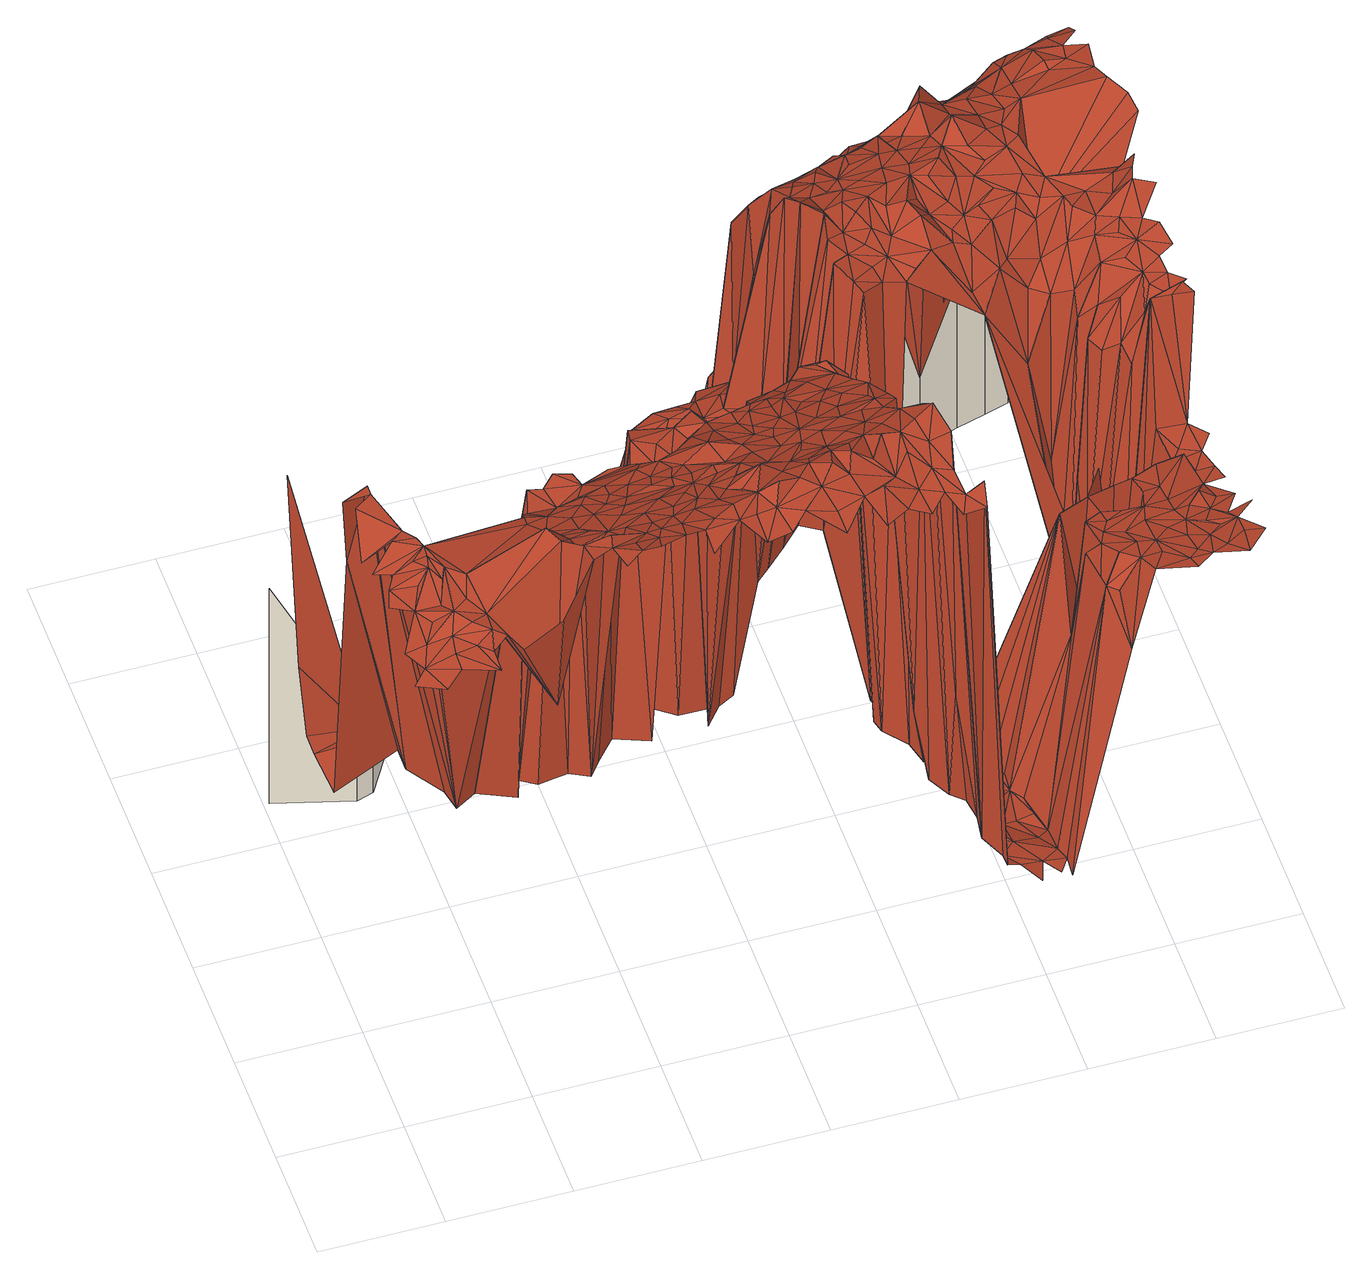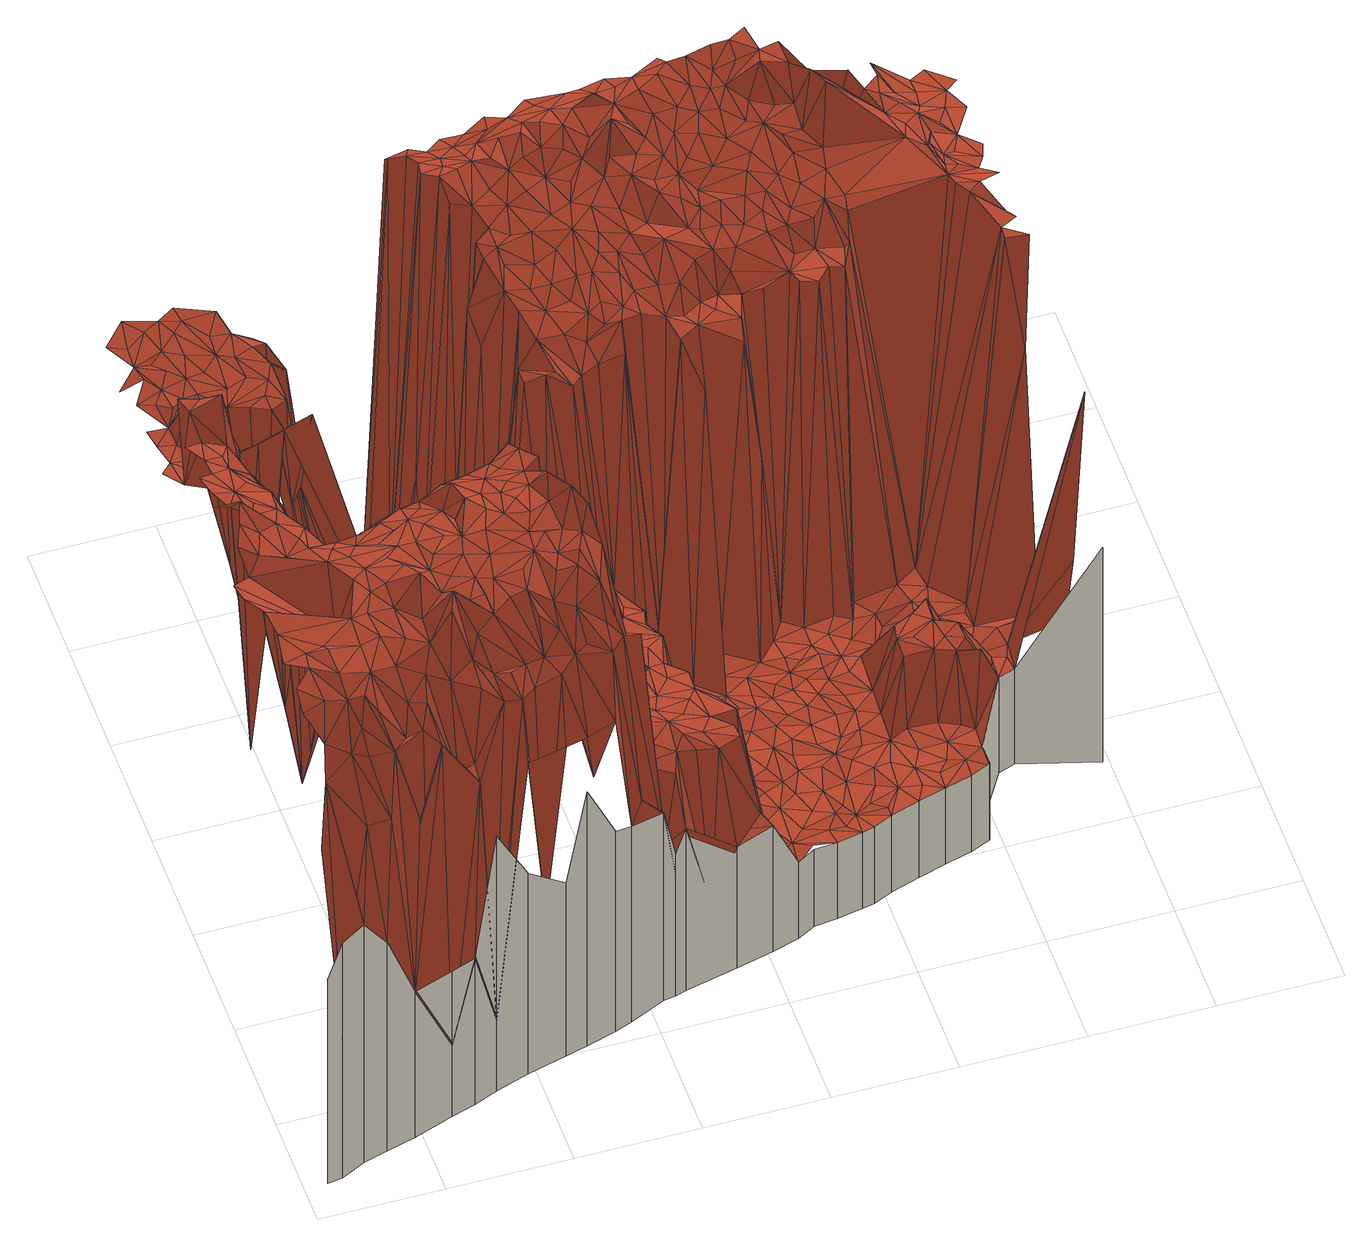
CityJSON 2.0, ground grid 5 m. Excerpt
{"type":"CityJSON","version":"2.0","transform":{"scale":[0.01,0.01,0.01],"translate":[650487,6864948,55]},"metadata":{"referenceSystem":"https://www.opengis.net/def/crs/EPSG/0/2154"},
"CityObjects":{
"building1":{"type":"Building","geometry":[{"type":"MultiSurface","lod":"2","boundaries":[[[0,1,2]],[[0,3,4]],[[5,0,2]],[[3,6,4]],[[0,5,7]],[[0,8,3]],[[6,9,10]],[[8,0,7]],[[11,6,3]],[[9,6,12]],[[13,11,3]],[[5,14,7]],[[8,13,3]],[[13,6,11]],[[15,8,7]],[[16,17,9]],[[14,15,7]],[[6,13,18]],[[16,9,12]],[[17,19,20]],[[6,16,12]],[[16,6,18]],[[13,8,21]],[[19,22,20]],[[14,23,15]],[[24,25,26]],[[27,8,15]],[[17,16,28]],[[22,24,26]],[[8,27,21]],[[19,17,28]],[[23,27,15]],[[13,29,18]],[[30,16,18]],[[31,13,21]],[[29,30,18]],[[16,32,28]],[[24,33,25]],[[29,13,34]],[[35,33,36]],[[37,35,36]],[[32,16,30]],[[13,31,34]],[[38,24,22]],[[27,23,39]],[[32,19,28]],[[19,38,22]],[[27,31,21]],[[29,32,30]],[[19,32,29]],[[31,27,39]],[[29,34,40]],[[34,31,40]],[[19,29,40]],[[41,42,43]],[[44,45,46]],[[47,31,39]],[[45,48,42]],[[49,47,39]],[[33,50,36]],[[48,45,44]],[[50,37,36]],[[24,51,33]],[[37,52,43]],[[24,38,51]],[[38,19,51]],[[31,53,40]],[[47,49,54]],[[55,19,40]],[[56,57,58,59]],[[41,45,42]],[[60,31,47]],[[52,41,43]],[[45,58,46]],[[50,52,37]],[[50,33,61]],[[31,60,53]],[[33,51,61]],[[53,62,40]],[[51,19,63]],[[64,47,54]],[[58,45,65]],[[63,19,55]],[[52,50,66]],[[62,67,40]],[[67,55,40]],[[60,47,68]],[[69,45,41]],[[47,64,68]],[[50,70,66]],[[45,69,65]],[[52,69,41]],[[50,61,71]],[[72,58,65]],[[70,52,66]],[[72,65,73]],[[57,74,72,58]],[[53,60,75]],[[70,50,71]],[[65,69,73]],[[76,60,68]],[[61,51,77]],[[78,52,70]],[[62,53,75]],[[79,72,73]],[[69,52,78]],[[61,80,71]],[[64,81,68]],[[60,76,75]],[[80,61,77]],[[82,79,73]],[[80,70,71]],[[51,83,77]],[[69,82,73]],[[84,76,68]],[[83,51,63]],[[81,84,68]],[[69,78,85]],[[86,78,70]],[[70,80,87]],[[88,72,79]],[[89,67,62]],[[67,90,55]],[[91,62,75]],[[82,92,79]],[[76,84,93]],[[90,63,55]],[[82,69,85]],[[78,86,85]],[[86,70,87]],[[94,95,81]],[[76,96,75]],[[72,88,97]],[[91,89,62]],[[98,80,77]],[[90,83,63]],[[92,88,79]],[[99,72,97]],[[96,76,93]],[[74,100,101,72]],[[90,67,102]],[[80,103,87]],[[104,82,85]],[[81,95,105]],[[67,89,102]],[[83,106,77]],[[83,90,107]],[[92,82,108]],[[86,104,85]],[[96,91,75]],[[84,109,93]],[[81,110,84]],[[72,99,101]],[[111,86,87]],[[98,103,80]],[[82,104,108]],[[106,83,107]],[[112,98,77]],[[88,92,108]],[[91,96,89]],[[106,112,77]],[[88,99,97]],[[110,81,105]],[[109,96,93]],[[104,86,113]],[[90,114,107]],[[86,111,113]],[[110,109,84]],[[89,115,102]],[[96,115,89]],[[95,116,105]],[[103,117,87]],[[118,90,102]],[[114,90,119]],[[99,88,120]],[[117,111,87]],[[114,106,107]],[[90,118,119]],[[104,121,108]],[[121,88,108]],[[95,122,116]],[[123,96,109]],[[98,117,103]],[[124,98,112]],[[116,110,105]],[[120,88,125]],[[110,123,109]],[[115,118,102]],[[106,124,112]],[[100,126,127,101]],[[106,114,128]],[[121,104,129]],[[88,121,125]],[[115,96,130]],[[99,120,131]],[[99,131,101]],[[124,106,128]],[[111,132,113]],[[133,104,113]],[[134,114,119]],[[101,135,136]],[[111,117,137]],[[96,123,138]],[[118,134,119]],[[117,98,139]],[[98,124,139]],[[116,122,140]],[[123,110,141]],[[104,133,129]],[[142,110,116]],[[131,120,125]],[[132,111,137]],[[115,143,118]],[[130,96,138]],[[131,135,101]],[[144,124,128]],[[110,142,141]],[[126,145,146,127]],[[132,133,113]],[[115,130,147]],[[135,146,136]],[[114,134,148]],[[133,121,129]],[[114,149,128]],[[142,116,140]],[[143,134,118]],[[143,115,147]],[[123,141,138]],[[124,144,150]],[[117,151,137]],[[121,152,125]],[[151,132,137]],[[149,114,148]],[[121,133,153]],[[154,124,150]],[[149,144,128]],[[124,154,139]],[[135,131,155]],[[152,131,125]],[[156,117,139]],[[134,143,157]],[[142,140,158]],[[121,153,152]],[[142,159,141]],[[117,156,151]],[[134,160,148]],[[132,151,161]],[[141,159,138]],[[162,143,147]],[[133,132,161]],[[159,142,158]],[[160,134,157]],[[143,162,157]],[[146,135,163]],[[144,164,150]],[[130,165,147]],[[166,135,155]],[[130,138,165]],[[155,131,167]],[[140,168,158]],[[144,149,169]],[[154,156,139]],[[160,149,148]],[[131,152,167]],[[164,154,150]],[[153,133,170]],[[164,144,169]],[[151,171,161]],[[151,156,171]],[[135,166,163]],[[145,172,163,146]],[[138,159,173]],[[133,161,170]],[[174,159,158]],[[175,160,157]],[[162,175,157]],[[168,176,158]],[[165,138,173]],[[153,177,152]],[[178,156,154]],[[179,155,167]],[[149,180,169]],[[179,166,155]],[[177,153,170]],[[164,178,154]],[[181,162,147]],[[176,174,158]],[[152,177,167]],[[180,164,169]],[[149,160,182]],[[171,183,161]],[[156,183,171]],[[184,168,185]],[[156,178,186]],[[165,181,147]],[[161,187,170]],[[175,162,188]],[[166,179,163]],[[159,189,173]],[[190,156,186]],[[189,159,174]],[[177,179,167]],[[160,175,182]],[[180,149,191]],[[183,156,190]],[[168,184,176]],[[161,183,192]],[[187,161,192]],[[193,165,173]],[[163,179,194]],[[162,181,188]],[[195,177,170]],[[178,196,186]],[[164,197,178]],[[198,174,176]],[[189,193,173]],[[191,149,199]],[[187,195,170]],[[200,175,188]],[[180,197,164]],[[179,177,201]],[[172,202,203,163]],[[204,149,182]],[[203,163,194]],[[175,200,182]],[[189,174,205]],[[206,190,186]],[[184,198,176]],[[193,207,165]],[[183,190,208]],[[149,204,199]],[[174,198,205]],[[179,209,194]],[[183,210,192]],[[196,178,211]],[[210,187,192]],[[207,181,165]],[[180,191,199]],[[196,206,186]],[[212,200,188]],[[177,195,213]],[[178,197,211]],[[209,179,201]],[[181,212,188]],[[177,214,201]],[[207,193,189]],[[197,180,215]],[[210,183,208]],[[209,203,194]],[[187,210,216]],[[190,206,208]],[[187,217,195]],[[218,189,205]],[[200,219,182]],[[207,212,181]],[[218,207,189]],[[217,187,216]],[[220,177,213]],[[206,196,211]],[[200,212,221]],[[214,209,201]],[[215,180,222]],[[177,220,214]],[[184,223,224]],[[222,180,199]],[[219,204,182]],[[184,225,198]],[[219,200,221]],[[226,218,205]],[[198,225,205]],[[227,210,208]],[[212,207,228]],[[216,210,229]],[[197,230,211]],[[206,227,208]],[[195,231,213]],[[197,215,230]],[[225,184,224]],[[209,232,203]],[[209,214,233]],[[230,206,211]],[[204,234,199]],[[225,226,205]],[[212,235,221]],[[210,227,229]],[[217,231,195]],[[235,212,228]],[[207,218,236]],[[202,237,232,203]],[[204,219,234]],[[238,217,216]],[[223,239,224]],[[235,219,221]],[[238,216,229]],[[207,240,228]],[[234,222,199]],[[231,220,213]],[[218,226,241]],[[227,206,242]],[[215,222,243]],[[226,225,244]],[[230,215,243]],[[232,209,245]],[[246,209,233]],[[240,207,236]],[[239,225,224]],[[209,246,245]],[[247,239,223]],[[240,235,228]],[[214,248,233]],[[220,248,214]],[[234,219,249]],[[227,250,229]],[[206,230,251]],[[252,226,244]],[[253,217,238]],[[206,251,242]],[[231,217,253]],[[218,254,236]],[[222,234,255]],[[250,227,242]],[[256,238,229]],[[254,218,241]],[[219,235,257]],[[226,252,241]],[[225,252,244]],[[231,248,220]],[[250,256,229]],[[225,239,258]],[[219,257,249]],[[259,234,249]],[[234,259,255]],[[235,240,260]],[[254,240,236]],[[261,230,243]],[[262,232,245]],[[251,250,242]],[[262,246,233]],[[239,247,263]],[[248,262,233]],[[222,264,243]],[[248,231,265]],[[253,238,266]],[[231,253,266]],[[246,262,245]],[[237,267,268,232]],[[264,222,255]],[[269,238,256]],[[257,235,260]],[[252,270,241]],[[252,225,271]],[[225,258,272]],[[240,254,260]],[[251,230,273]],[[274,259,249]],[[270,254,241]],[[258,239,272]],[[232,262,268]],[[238,269,266]],[[250,275,256]],[[230,261,273]],[[276,250,251]],[[259,264,255]],[[257,274,249]],[[277,231,266]],[[264,261,243]],[[231,278,265]],[[275,250,276]],[[225,272,271]],[[279,248,265]],[[275,269,256]],[[262,248,280]],[[281,239,263]],[[278,231,277]],[[248,279,280]],[[259,274,282]],[[270,252,283]],[[262,284,268]],[[264,259,282]],[[239,281,272]],[[267,285,284,268]],[[260,254,286]],[[254,270,283]],[[287,276,251]],[[269,288,266]],[[289,257,260]],[[287,251,273]],[[278,279,265]],[[264,290,261]],[[291,252,271]],[[261,290,273]],[[287,275,276]],[[292,262,280]],[[274,257,293]],[[288,277,266]],[[254,283,286]],[[284,262,294]],[[252,291,283]],[[269,275,295]],[[279,292,280]],[[262,292,294]],[[289,260,286]],[[257,289,296]],[[275,287,297]],[[288,278,277]],[[257,296,293]],[[290,287,273]],[[288,269,295]],[[272,298,271]],[[299,300,263]],[[300,281,263]],[[274,301,282]],[[301,264,282]],[[290,264,302]],[[279,278,303]],[[304,292,279]],[[301,274,293]],[[305,284,294]],[[281,298,272]],[[298,291,271]],[[306,275,297]],[[292,305,294]],[[285,307,308,284]],[[278,288,309]],[[275,306,295]],[[264,301,302]],[[287,290,310]],[[283,311,286]],[[304,279,303]],[[284,305,308]],[[311,289,286]],[[287,306,297]],[[278,309,303]],[[289,312,296]],[[296,312,293]],[[310,290,302]],[[313,288,295]],[[291,298,314]],[[309,288,315]],[[298,281,316]],[[291,317,283]],[[318,287,310]],[[292,304,319]],[[320,301,293]],[[305,292,319]],[[288,313,315]],[[287,318,321]],[[300,299,322]],[[281,300,322]],[[306,287,321]],[[312,289,323]],[[289,311,323]],[[312,320,293]],[[317,311,283]],[[301,324,302]],[[306,325,295]],[[326,304,303]],[[325,313,295]],[[298,327,314]],[[281,328,316]],[[309,326,303]],[[317,291,329]],[[327,298,316]],[[330,291,314]],[[301,320,331]],[[328,281,322]],[[332,309,315]],[[291,330,329]],[[324,301,331]],[[320,312,333]],[[318,310,334]],[[305,335,308]],[[304,326,319]],[[307,336,337,308]],[[313,332,315]],[[338,310,302]],[[339,312,323]],[[326,309,340]],[[341,306,321]],[[312,339,333]],[[309,332,340]],[[328,327,316]],[[318,342,321]],[[335,305,319]],[[325,306,341]],[[311,343,323]],[[324,338,302]],[[327,330,314]],[[344,320,333]],[[335,345,308]],[[313,325,346]],[[320,344,331]],[[317,343,311]],[[330,317,329]],[[310,338,334]],[[342,318,334]],[[332,313,346]],[[343,339,323]],[[342,341,321]],[[327,328,347]],[[348,324,331]],[[326,335,319]],[[339,349,333]],[[350,326,340]],[[351,325,341]],[[349,344,333]],[[332,350,340]],[[344,348,331]],[[325,351,352]],[[353,354,322]],[[330,327,355]],[[327,347,355]],[[339,343,349]],[[356,325,352]],[[317,330,357]],[[325,356,346]],[[335,326,358]],[[359,328,322]],[[338,342,334]],[[342,351,341]],[[343,317,357]],[[345,335,360]],[[336,361,362,337]],[[358,326,350]],[[324,348,363]],[[338,324,363]],[[328,359,347]],[[350,332,364]],[[344,349,365]],[[351,356,352]],[[348,344,366]],[[354,359,322]],[[367,332,346]],[[354,353,368]],[[343,369,349]],[[351,342,370]],[[342,338,371]],[[358,350,364]],[[330,372,357]],[[366,344,365]],[[373,330,355]],[[347,373,355]],[[374,335,358]],[[335,375,360]],[[356,376,346]],[[342,377,370]],[[377,342,371]],[[373,347,378]],[[332,367,364]],[[347,359,378]],[[338,363,371]],[[330,373,372]],[[335,374,375]],[[343,379,369]],[[349,380,365]],[[381,343,357]],[[376,367,346]],[[369,380,349]],[[356,351,382]],[[379,343,381]],[[363,348,383]],[[380,366,365]],[[374,358,384]],[[385,358,364]],[[351,386,382]],[[377,387,370]],[[387,377,371]],[[388,351,370]],[[351,389,386]],[[390,348,366]],[[391,354,368]],[[375,392,360]],[[361,393,394,362]],[[395,373,378]],[[359,395,378]],[[391,359,354]],[[372,396,357]],[[363,397,371]],[[356,398,376]],[[374,392,375]],[[358,385,384]],[[389,351,388]],[[380,369,399]],[[367,385,364]],[[400,374,384]],[[348,390,383]],[[379,401,369]],[[360,392,394]],[[373,396,372]],[[380,390,366]],[[396,381,357]],[[387,388,370]],[[397,387,371]],[[398,356,382]],[[392,374,400]],[[386,389,382]],[[397,363,383]],[[398,367,376]],[[402,391,368]],[[369,401,399]],[[379,381,403]],[[404,373,395]],[[359,404,395]],[[359,391,405]],[[401,379,403]],[[396,373,406]],[[387,397,407]],[[392,400,408]],[[367,409,385]],[[404,359,405]],[[385,409,384]],[[373,404,406]],[[410,380,399]],[[409,367,398]],[[390,380,411]],[[400,384,412]],[[387,413,388]],[[389,414,382]],[[413,387,407]],[[413,389,388]],[[381,396,415]],[[392,416,394]],[[414,398,382]],[[391,402,417]],[[392,408,418]],[[401,410,399]],[[397,413,407]],[[419,397,383]],[[408,400,412]],[[390,419,383]],[[384,409,412]],[[391,420,405]],[[380,410,411]],[[413,397,421]],[[414,389,422]],[[381,423,403]],[[401,403,424]],[[397,419,421]],[[420,404,405]],[[420,391,417]],[[389,413,425]],[[419,390,411]],[[409,398,426]],[[423,381,415]],[[427,396,406]],[[396,428,415]],[[429,392,418]],[[398,414,426]],[[393,430,431,394]],[[410,401,424]],[[394,416,431]],[[416,392,431]],[[404,427,406]],[[389,432,422]],[[409,433,412]],[[408,434,418]],[[404,420,435]],[[432,389,425]],[[428,396,427]],[[403,436,424]],[[413,421,437]],[[404,435,438]],[[434,408,412]],[[419,439,421]],[[392,429,431]],[[427,404,438]],[[440,414,422]],[[441,420,417]],[[423,436,403]],[[428,423,415]],[[442,441,417]],[[414,440,426]],[[413,443,425]],[[444,419,411]],[[410,444,411]],[[421,439,437]],[[420,445,435]],[[433,409,446]],[[434,429,418]],[[443,413,437]],[[409,426,446]],[[433,447,412]],[[441,445,420]],[[432,440,422]],[[448,410,424]],[[444,439,419]],[[436,448,424]],[[435,449,438]],[[450,441,442]],[[423,428,451]],[[452,444,410]],[[449,427,438]],[[426,440,446]],[[423,448,436]],[[448,452,410]],[[435,445,453]],[[440,432,454]],[[439,444,455]],[[443,456,425]],[[457,434,412]],[[439,458,437]],[[456,432,425]],[[459,428,427]],[[447,457,412]],[[460,423,451]],[[448,423,460]],[[449,435,453]],[[429,461,431]],[[456,443,437]],[[458,439,455]],[[462,447,433]],[[427,449,463]],[[440,464,446]],[[434,465,429]],[[441,450,466]],[[428,459,451]],[[462,433,446]],[[445,441,467]],[[432,468,454]],[[469,440,454]],[[459,427,463]],[[444,470,455]],[[470,444,452]],[[458,456,437]],[[464,440,471]],[[429,465,472]],[[461,429,472]],[[432,456,473]],[[468,432,473]],[[470,458,455]],[[459,460,451]],[[448,474,452]],[[445,467,453]],[[467,441,466]],[[457,465,434]],[[475,448,460]],[[440,469,471]],[[462,457,447]],[[476,449,453]],[[468,469,454]],[[450,477,466]],[[449,478,463]],[[464,479,446]],[[470,452,480]],[[448,475,481]],[[474,448,481]],[[459,475,460]],[[452,474,480]],[[458,470,482]],[[483,459,463]],[[456,484,473]],[[484,468,473]],[[461,485,431]],[[430,486,485,431]],[[456,458,487]],[[465,488,472]],[[488,461,472]],[[479,464,471]],[[479,462,446]],[[478,449,476]],[[478,483,463]],[[465,457,488]],[[458,482,487]],[[477,489,466]],[[489,467,466]],[[490,476,453]],[[468,491,469]],[[467,490,453]],[[469,491,471]],[[484,456,492]],[[457,462,493]],[[491,468,494]],[[470,495,482]],[[468,484,496]],[[475,459,497]],[[456,487,492]],[[475,498,481]],[[498,474,481]],[[468,496,494]],[[499,470,480]],[[461,488,485]],[[462,479,493]],[[482,495,487]],[[488,457,500]],[[501,457,493]],[[489,477,502]],[[474,499,480]],[[503,478,476]],[[483,478,504]],[[505,459,483]],[[457,501,500]],[[474,498,506]],[[498,475,497]],[[470,499,495]],[[496,491,494]],[[490,503,476]],[[479,471,507]],[[467,489,508]],[[471,491,507]],[[499,474,506]],[[490,467,508]],[[459,505,497]],[[488,509,485]],[[478,503,504]],[[505,483,504]],[[510,484,492]],[[484,510,496]],[[487,495,511]],[[487,510,492]],[[512,489,502]],[[479,513,493]],[[491,514,507]],[[515,491,496]],[[513,501,493]],[[516,498,497]],[[503,490,517]],[[488,518,509]],[[489,512,508]],[[498,519,506]],[[520,490,508]],[[513,479,507]],[[514,491,515]],[[509,521,485]],[[501,522,500]],[[518,488,500]],[[523,512,502]],[[519,499,506]],[[505,516,497]],[[510,487,511]],[[490,520,517]],[[503,524,504]],[[486,525,526,485]],[[495,499,527]],[[521,528,485]],[[498,516,529]],[[524,505,504]],[[519,498,529]],[[510,515,496]],[[495,527,511]],[[518,521,509]],[[514,530,507]],[[531,503,517]],[[501,532,522]],[[532,501,513]],[[524,503,531]],[[522,518,500]],[[499,519,527]],[[530,513,507]],[[533,520,508]],[[528,521,534]],[[516,505,535]],[[525,536,534,526]],[[537,519,529]],[[512,538,508]],[[514,515,539]],[[540,505,524]],[[515,510,541]],[[520,542,517]],[[519,543,527]],[[514,544,530]],[[520,533,545]],[[521,518,546]],[[518,522,547]],[[548,510,511]],[[544,514,549]],[[529,516,550]],[[538,533,508]],[[513,530,551]],[[527,548,511]],[[542,531,517]],[[522,532,547]],[[542,520,545]],[[552,512,553]],[[519,537,554]],[[505,555,535]],[[514,556,549]],[[521,557,534]],[[543,519,554]],[[532,513,551]],[[550,516,535]],[[537,529,550]],[[541,510,558]],[[505,540,555]],[[559,524,531]],[[552,538,512]],[[556,514,539]],[[510,548,558]],[[543,560,527]],[[561,521,546]],[[530,544,551]],[[562,515,541]],[[559,540,524]],[[533,563,545]],[[537,560,554]],[[561,518,547]],[[521,561,557]],[[518,561,546]],[[515,562,539]],[[560,543,554]],[[564,542,545]],[[542,559,531]],[[555,550,535]],[[556,544,549]],[[537,550,565]],[[566,532,551]],[[563,564,545]],[[538,563,533]],[[560,537,565]],[[532,567,547]],[[562,541,558]],[[544,566,551]],[[568,548,527]],[[540,559,555]],[[536,569,570,534]],[[542,564,571]],[[534,557,570]],[[559,542,572]],[[564,563,571]],[[567,532,566]],[[567,561,547]],[[548,568,558]],[[544,556,573]],[[574,556,539]],[[566,544,575]],[[576,552,577]],[[562,574,539]],[[578,562,558]],[[552,576,538]],[[575,544,573]],[[561,579,557]],[[567,566,580]],[[556,574,573]],[[568,578,558]],[[538,576,563]],[[561,567,581]],[[568,527,582]],[[557,579,570]],[[583,542,571]],[[579,561,581]],[[574,562,584]],[[563,583,571]],[[585,567,580]],[[550,555,586]],[[566,587,580]],[[572,542,586]],[[587,566,575]],[[555,559,586]],[[559,572,586]],[[574,588,573]],[[589,562,578]],[[581,567,590]],[[562,589,584]],[[591,576,577]],[[587,585,580]],[[567,585,590]],[[579,592,570]],[[593,575,573]],[[568,589,578]],[[569,594,595,570]],[[579,581,590]],[[596,574,584]],[[587,575,597]],[[563,576,598]],[[588,574,599]],[[574,596,599]],[[583,563,598]],[[588,593,573]],[[542,583,586]],[[575,593,597]],[[589,568,582]],[[585,587,600]],[[589,596,584]],[[601,579,590]],[[579,602,592]],[[603,587,597]],[[602,579,601]],[[590,585,604]],[[605,588,599]],[[576,606,598]],[[604,585,600]],[[576,591,607]],[[593,603,597]],[[596,589,608]],[[587,603,600]],[[596,605,599]],[[609,589,582]],[[605,593,588]],[[610,550,586]],[[602,601,590]],[[602,611,592]],[[606,576,612]],[[606,613,598]],[[613,583,598]],[[605,596,608]],[[594,614,615,595]],[[611,616,592]],[[617,576,607]],[[603,604,600]],[[602,590,604]],[[603,593,618]],[[591,617,607]],[[613,606,612]],[[589,619,608]],[[619,589,609]],[[583,613,620]],[[583,621,586]],[[619,609,582]],[[576,617,612]],[[605,608,622]],[[623,602,604]],[[621,583,620]],[[593,605,624]],[[602,625,611]],[[626,617,591]],[[593,624,618]],[[613,627,620]],[[603,628,604]],[[608,629,622]],[[611,625,616]],[[624,605,622]],[[630,613,612]],[[628,623,604]],[[628,603,631]],[[608,619,632]],[[633,602,623]],[[634,603,618]],[[613,630,627]],[[629,608,632]],[[621,610,586]],[[627,635,620]],[[617,630,612]],[[636,621,620]],[[633,625,602]],[[637,623,628]],[[638,619,582]],[[631,603,639]],[[635,636,620]],[[633,623,637]],[[617,626,640]],[[627,630,641]],[[616,625,642]],[[624,634,618]],[[614,643,644,615]],[[621,636,610]],[[603,634,639]],[[629,645,622]],[[633,637,628]],[[645,624,622]],[[617,646,630]],[[647,629,632]],[[619,648,632]],[[628,631,639]],[[646,617,640]],[[630,646,641]],[[636,635,649]],[[633,628,650]],[[640,626,651]],[[652,635,627]],[[629,647,653]],[[652,627,641]],[[636,654,610]],[[625,633,655]],[[648,647,632]],[[645,634,624]],[[645,629,653]],[[625,656,642]],[[651,626,657]],[[648,619,658]],[[650,628,639]],[[654,636,649]],[[646,659,641]],[[658,619,638]],[[646,640,651]],[[647,645,653]],[[656,625,655]],[[635,652,649]],[[633,660,655]],[[647,648,661]],[[654,662,610]],[[663,633,650]],[[634,645,664]],[[659,652,641]],[[634,665,639]],[[660,633,663]],[[666,645,647]],[[646,651,667]],[[659,646,668]],[[652,654,649]],[[648,658,669]],[[663,650,639]],[[665,634,664]],[[648,669,661]],[[670,647,661]],[[671,651,657]],[[656,672,642]],[[643,673,674,644]],[[646,675,668]],[[675,646,667]],[[670,666,647]],[[645,666,676]],[[665,663,639]],[[660,677,655]],[[677,656,655]],[[651,671,667]],[[669,670,661]],[[678,658,638]],[[654,652,679]],[[662,654,680]],[[645,681,664]],[[658,678,669]],[[682,663,665]],[[677,660,683]],[[681,645,676]],[[684,659,668]],[[652,659,685]],[[662,686,610]],[[665,664,687]],[[654,679,680]],[[656,677,672]],[[682,665,688]],[[660,663,689]],[[663,682,688]],[[660,690,683]],[[675,684,668]],[[666,691,676]],[[659,684,685]],[[692,675,667]],[[671,692,667]],[[666,670,691]],[[693,670,669]],[[678,638,694]],[[690,660,689]],[[690,677,683]],[[652,685,695]],[[691,681,676]],[[678,693,669]],[[652,696,679]],[[692,684,675]],[[664,697,687]],[[681,697,664]],[[698,662,680]],[[665,699,688]],[[692,671,700]],[[686,701,610]],[[696,652,695]],[[699,665,687]],[[702,677,690]],[[663,688,703]],[[679,696,680]],[[670,693,704]],[[638,705,694]],[[700,671,706]],[[670,707,691]],[[689,663,703]],[[685,684,708]],[[677,709,672]],[[678,710,693]],[[711,705,638]],[[697,681,691]],[[684,692,712]],[[698,686,662]],[[677,702,713]],[[714,670,704]],[[684,712,715]],[[697,699,687]],[[716,702,690]],[[710,678,717]],[[716,690,689]],[[717,678,694]],[[696,718,680]],[[688,699,703]],[[719,684,715]],[[707,670,714]],[[707,697,691]],[[684,719,708]],[[720,698,680]],[[673,721,722,674]],[[723,696,695]],[[724,692,700]],[[685,725,695]],[[716,689,703]],[[718,720,680]],[[709,677,713]],[[702,716,726]],[[700,706,727]],[[693,710,728]],[[725,685,708]],[[692,724,712]],[[705,729,694]],[[693,730,704]],[[729,731,694]],[[696,723,718]],[[699,697,732]],[[712,724,715]],[[686,698,733]],[[734,702,726]],[[711,701,686]],[[719,735,708]],[[724,700,727]],[[697,707,736]],[[737,717,694]],[[724,719,715]],[[705,711,738]],[[739,716,703]],[[725,723,695]],[[710,717,740]],[[731,737,694]],[[702,741,713]],[[697,742,732]],[[730,714,704]],[[742,697,736]],[[705,738,743]],[[738,711,743]],[[699,744,703]],[[735,725,708]],[[718,745,720]],[[729,705,746]],[[730,693,728]],[[702,734,741]],[[706,747,727]],[[723,745,718]],[[711,686,748]],[[726,716,749]],[[711,750,743]],[[731,729,746]],[[751,686,733]],[[730,707,714]],[[719,724,752]],[[735,719,753]],[[710,754,728]],[[755,698,720]],[[744,699,732]],[[698,755,733]],[[754,710,740]],[[716,739,749]],[[717,737,740]],[[741,709,713]],[[750,711,748]],[[756,739,703]],[[745,757,720]],[[758,705,743]],[[747,724,727]],[[734,726,749]],[[725,735,753]],[[745,723,759]],[[686,751,748]],[[760,719,752]],[[737,731,761]],[[705,758,746]],[[723,725,759]],[[761,731,746]],[[707,762,736]],[[719,760,753]],[[744,756,703]],[[732,742,763]],[[707,730,764]],[[755,751,733]],[[757,755,720]],[[724,765,752]],[[754,730,728]],[[762,742,736]],[[750,766,743]],[[709,741,767]],[[721,768,767,722]],[[757,745,769]],[[739,756,749]],[[760,725,753]],[[737,770,740]],[[762,707,764]],[[741,734,771]],[[766,750,748]],[[771,734,749]],[[737,761,770]],[[772,744,732]],[[766,758,743]],[[773,745,759]],[[742,762,763]],[[725,774,759]],[[745,773,769]],[[751,775,748]],[[776,761,746]],[[772,732,763]],[[730,754,777]],[[758,776,746]],[[751,755,775]],[[730,777,764]],[[756,744,772]],[[774,725,778]],[[779,757,769]],[[780,754,740]],[[756,781,749]],[[779,755,757]],[[774,773,759]],[[781,771,749]],[[770,780,740]],[[782,741,771]],[[767,741,783]],[[770,761,784]],[[773,779,769]],[[761,776,784]],[[754,780,777]],[[785,756,772]],[[786,766,748]],[[762,787,763]],[[775,786,748]],[[787,772,763]],[[766,786,758]],[[788,762,764]],[[777,788,764]],[[755,779,789]],[[786,776,758]],[[771,781,790]],[[741,782,783]],[[768,791,792,767]],[[755,793,775]],[[787,762,794]],[[779,773,795]],[[781,756,796]],[[782,771,790]],[[762,788,794]],[[780,770,797]],[[780,788,777]],[[756,785,796]],[[793,755,789]],[[798,770,784]],[[785,772,799]],[[772,787,799]],[[770,798,797]],[[786,775,800]],[[776,786,801]],[[775,802,800]],[[788,803,794]],[[779,804,789]],[[776,805,784]],[[781,806,790]],[[793,802,775]],[[805,776,801]],[[807,782,790]],[[808,785,799]],[[809,787,794]],[[804,793,789]],[[788,780,810]],[[785,808,796]],[[806,781,796]],[[810,780,797]],[[806,807,790]],[[803,809,794]],[[811,786,800]],[[786,805,801]],[[812,798,784]],[[805,813,784]],[[787,809,799]],[[802,811,800]],[[798,810,797]],[[782,807,814]],[[813,812,784]],[[809,808,799]],[[802,793,815]],[[782,816,783]],[[805,786,817]],[[786,811,817]],[[782,814,818]],[[805,812,813]],[[807,806,819]],[[802,815,811]],[[810,798,820]],[[803,788,821]],[[822,788,810]],[[808,823,796]],[[791,824,816,792]],[[823,806,796]],[[812,825,798]],[[808,809,826]],[[807,827,814]],[[812,805,828]],[[816,782,818]],[[798,825,820]],[[829,805,817]],[[806,823,819]],[[827,807,819]],[[823,808,826]],[[814,827,818]],[[805,830,828]],[[825,812,828]],[[822,810,820]],[[805,829,830]],[[788,822,821]],[[823,831,819]],[[809,803,832]],[[825,833,820]],[[831,827,819]],[[827,816,818]],[[809,834,826]],[[833,822,820]],[[835,825,828]],[[836,823,826]],[[831,823,837]],[[827,838,816]],[[827,831,837]],[[803,821,839]],[[822,833,840]],[[826,834,841]],[[836,826,841]],[[823,842,837]],[[843,827,837]],[[821,822,840]],[[824,844,845,816]],[[838,827,846]],[[816,838,845]],[[836,842,823]],[[827,843,846]],[[847,834,809]],[[803,848,832]],[[848,803,839]],[[842,843,837]],[[847,809,832]],[[834,849,841]],[[850,838,846]],[[849,836,841]],[[838,851,845]],[[843,850,846]],[[843,842,850]],[[838,850,851]],[[842,836,852]],[[836,849,852]],[[847,849,834]],[[851,853,845]],[[844,854,853,845]],[[842,852,855]],[[850,842,856]],[[856,842,855]],[[852,849,857]],[[853,851,858]],[[849,847,857]],[[850,859,851]],[[852,860,855]],[[851,859,858]],[[859,850,856]],[[861,856,855]],[[859,853,858]],[[860,861,855]],[[854,862,863,853]],[[853,859,864]],[[859,865,864]],[[862,866,867,863]]],"semantics":{"surfaces":[{"type":"RoofSurface"},{"type":"WallSurface"}],"values":[0,0,0,0,0,0,0,0,0,0,0,0,0,0,0,0,0,0,0,0,0,0,0,0,0,0,0,0,0,0,0,0,0,0,0,0,0,0,0,0,0,0,0,0,0,0,0,0,0,0,0,0,0,0,0,0,0,0,0,0,0,0,0,0,0,0,0,0,0,1,0,0,0,0,0,0,0,0,0,0,0,0,0,0,0,0,0,0,0,0,0,0,0,0,0,0,1,0,0,0,0,0,0,0,0,0,0,0,0,0,0,0,0,0,0,0,0,0,0,0,0,0,0,0,0,0,0,0,0,0,0,0,0,0,0,0,0,0,0,1,0,0,0,0,0,0,0,0,0,0,0,0,0,0,0,0,0,0,0,0,0,0,0,0,0,0,0,0,0,0,0,0,0,0,0,0,0,0,0,0,0,0,0,0,0,0,0,0,0,1,0,0,0,0,0,0,0,0,0,0,0,0,0,0,0,0,0,0,0,0,0,0,0,0,0,0,0,1,0,0,0,0,0,0,0,0,0,0,0,0,0,0,0,0,0,0,0,0,0,0,0,0,0,0,0,0,0,0,0,0,0,0,0,0,0,0,0,0,0,0,0,0,0,0,0,0,0,0,0,0,1,0,0,0,0,0,0,0,0,0,0,0,0,0,0,0,0,0,0,0,0,0,0,0,0,0,0,0,0,0,0,0,0,0,0,0,0,0,0,0,0,0,0,0,0,0,0,0,0,0,0,1,0,0,0,0,0,0,0,0,0,0,0,0,0,0,0,0,0,0,0,0,0,0,0,0,0,0,0,0,0,0,0,0,0,0,0,0,0,0,0,0,0,0,0,0,0,0,0,0,0,0,0,0,0,0,0,0,0,0,0,0,0,0,0,0,0,0,1,0,0,0,0,0,0,0,0,0,0,0,0,0,0,0,0,0,0,0,0,0,0,0,0,0,0,0,0,0,0,0,0,0,0,0,0,0,0,0,0,0,0,0,0,0,0,0,0,0,0,0,0,0,0,0,0,1,0,0,0,0,0,0,0,0,0,0,0,0,0,0,0,0,0,0,0,0,0,0,0,0,0,0,0,0,0,0,0,0,0,0,1,0,0,0,0,0,0,0,0,0,0,0,0,0,0,0,0,0,0,0,0,0,0,0,0,0,0,0,0,0,0,0,0,0,0,0,0,0,0,0,0,0,1,0,0,0,0,0,0,0,0,0,0,0,0,0,0,0,0,0,0,0,0,0,0,0,0,0,0,0,0,0,0,0,0,0,0,0,0,0,0,0,0,0,0,0,0,0,0,0,0,0,0,1,0,0,0,0,0,0,0,0,0,0,0,0,0,0,0,0,0,0,0,0,0,0,0,0,0,0,0,0,0,0,0,0,0,0,0,0,0,0,0,0,0,0,0,0,0,0,0,0,1,0,0,0,0,0,0,0,0,0,0,0,0,0,0,0,0,0,0,0,0,0,0,0,0,0,0,0,0,0,0,0,0,0,0,0,0,0,0,0,0,0,0,0,0,0,0,0,0,0,1,0,0,0,0,0,0,0,0,0,0,0,0,0,0,0,0,0,0,0,0,0,0,0,0,0,0,0,0,0,0,0,0,0,0,0,0,0,0,0,0,0,0,0,0,0,0,0,0,0,0,0,0,0,0,0,0,0,0,0,0,0,0,0,0,0,0,0,0,0,0,0,0,0,0,0,1,0,0,0,0,0,0,0,0,0,0,0,0,0,0,0,0,0,0,0,0,0,0,0,0,0,0,0,0,0,0,0,0,0,0,0,0,0,0,0,0,0,0,0,0,0,0,0,0,0,0,0,0,0,0,0,0,0,0,0,0,0,0,0,0,0,0,0,0,0,0,0,0,0,0,0,0,0,0,0,0,0,0,0,0,0,0,0,0,0,0,0,0,0,0,0,0,0,0,0,0,0,0,0,0,1,0,0,0,0,0,0,0,0,0,0,0,0,0,0,0,0,0,0,0,0,0,0,0,0,0,0,0,0,0,0,0,0,0,0,0,0,0,0,0,0,0,0,0,0,0,0,0,0,0,0,0,0,0,0,0,0,0,0,0,0,0,0,0,0,0,0,0,0,0,0,0,0,0,0,0,0,0,1,0,0,0,0,0,0,0,0,0,0,0,0,0,0,0,0,0,0,0,1,0,0,0,0,0,0,0,0,0,0,0,0,0,0,0,0,0,0,0,0,0,0,0,0,0,0,0,0,0,0,0,0,0,0,0,0,0,0,0,0,0,0,0,0,0,0,0,0,0,0,0,0,0,0,0,0,0,0,0,0,0,1,0,0,0,0,0,0,0,0,0,0,0,0,0,0,0,0,0,0,0,0,0,0,0,0,0,0,0,0,0,0,0,0,0,0,0,0,0,0,0,0,0,0,0,0,1,0,0,0,0,0,0,0,0,0,0,0,0,0,0,0,0,0,0,0,0,0,0,0,0,0,0,0,0,0,0,0,0,0,0,0,1,0,0,0,0,0,0,0,0,0,0,0,0,0,0,0,0,0,0,0,0,0,0,0,0,0,0,0,0,0,0,0,0,0,0,0,0,0,0,0,0,0,0,0,0,0,0,0,1,0,0,0,0,0,0,0,0,0,0,0,0,0,0,0,0,0,0,0,0,0,0,0,0,0,0,0,0,0,0,0,0,0,0,0,0,0,0,0,0,0,0,0,0,0,0,0,0,0,0,0,0,1,0,0,0,0,0,0,0,0,0,0,0,0,0,0,0,0,0,0,0,0,0,0,0,0,0,0,0,0,0,0,0,0,0,0,0,0,0,0,0,0,0,0,0,0,0,0,0,0,0,0,0,0,0,0,0,0,0,0,0,0,0,0,0,0,0,0,0,0,0,0,0,0,0,0,0,0,0,0,0,0,1,0,0,0,0,0,0,0,0,0,0,0,0,0,0,0,0,0,0,0,0,0,0,0,0,0,0,0,0,0,0,0,0,0,0,0,0,0,0,0,0,0,0,0,0,0,0,0,0,0,0,0,0,0,0,0,0,0,0,0,0,0,0,0,0,0,0,0,0,0,0,0,0,0,0,0,0,0,0,0,0,0,0,0,0,0,0,1,0,0,0,0,0,0,0,0,0,0,0,0,0,0,0,0,0,0,0,0,0,0,0,0,0,0,0,0,0,0,0,0,0,0,0,0,0,0,0,0,0,0,0,0,0,0,0,0,0,1,0,0,0,0,0,0,0,0,0,0,0,0,0,0,0,0,0,0,0,0,0,0,0,0,0,0,0,0,0,0,0,0,0,0,0,0,0,0,0,0,0,0,0,0,0,0,0,0,0,0,0,0,0,0,0,1,0,0,0,0,0,0,0,0,0,0,0,0,0,0,0,0,0,0,0,0,0,0,0,0,0,0,0,0,0,0,0,0,0,0,0,0,1,0,0,0,0,0,0,0,0,0,0,0,0,0,0,0,0,0,0,0,0,1,0,0,0,0,0,0,0,0,0,0,0,0,0,1,0,0,1]}}]}
},
"vertices":[
[159,240,2232],[102,184,2212],[207,115,2232],[197,336,2251],[113,337,2228],[280,173,2257],[200,495,2268],[280,244,2268],[291,325,2279],[144,627,2266],[121,554,2253],[244,420,2272],[243,592,2292],[321,399,2329],[406,84,2303],[362,242,2291],[297,632,2335],[178,686,2278],[296,472,2292],[313,737,2338],[111,722,2266],[371,327,2328],[212,800,2331],[405,166,2323],[263,839,2331],[134,1003,2324],[113,866,2178],[428,264,2333],[257,685,2325],[348,593,2361],[329,559,2333],[437,356,2321],[309,685,2338],[208,1047,2334],[384,440,2335],[108,1076,2294],[210,1096,2328],[164,1205,1819],[299,783,2339],[476,223,2329],[413,531,2365],[342,1417,571],[102,1404,575],[146,1295,462],[77,1514,947],[326,1492,553],[54,1581,1936],[678,249,1852],[98,1482,594],[508,123,2341],[409,1250,550],[531,1012,541],[413,1358,542],[686,419,2643],[669,150,2418],[710,720,2341],[24,1702,22],[337,1612,22],[337,1612,545],[24,1702,1200],[722,341,2640],[514,1110,534],[739,549,2434],[718,777,2318],[799,192,2664],[346,1548,546],[423,1281,539],[751,619,2393],[791,287,2647],[480,1504,546],[535,1271,541],[533,1183,534],[407,1636,546],[401,1528,545],[407,1636,22],[799,479,2481],[801,386,2529],[619,1067,535],[514,1356,542],[422,1608,546],[595,1169,539],[883,218,2676],[525,1511,760],[737,860,2239],[898,277,2680],[549,1431,547],[596,1347,741],[610,1259,557],[569,1630,742],[856,548,2445],[790,725,2353],[880,487,2490],[518,1584,748],[872,379,2535],[905,105,2687],[978,154,2697],[935,438,2520],[490,1677,771],[726,1139,484],[539,1767,443],[544,1860,22],[544,1860,442],[863,657,2392],[717,1195,468],[611,1478,767],[976,228,2663],[791,974,2239],[760,870,2230],[592,1560,757],[967,357,2570],[1039,302,2619],[692,1326,460],[782,1051,477],[670,1409,750],[869,853,2240],[938,618,2426],[1070,239,2649],[768,1272,463],[925,736,2360],[850,782,2326],[582,1726,437],[648,1608,753],[1051,154,2694],[998,423,2537],[811,1131,476],[661,1694,444],[543,1947,22],[543,1947,443],[849,957,2243],[706,1540,768],[1014,533,2484],[657,1794,439],[754,1455,760],[774,1541,777],[958,793,2337],[617,1895,436],[543,1947,432],[780,1353,464],[1091,478,2528],[845,1219,467],[1157,181,2695],[1087,375,2583],[1098,303,2623],[1001,668,2410],[907,1019,2243],[624,1982,22],[624,1982,441],[1051,595,2460],[953,867,2253],[995,936,2238],[874,1091,474],[838,1306,465],[779,1686,446],[768,1607,752],[920,1166,469],[687,1883,442],[905,1286,465],[1035,736,2381],[1172,284,2645],[1169,374,2594],[1041,813,2345],[846,1478,458],[1083,674,2416],[735,2012,441],[995,1113,473],[1173,563,2493],[731,1933,441],[768,1798,440],[1234,185,2692],[974,994,2244],[850,1588,446],[899,1365,463],[735,2012,22],[1192,447,2561],[1244,356,2625],[1119,771,2371],[1284,232,2690],[857,1727,444],[996,1205,470],[811,1881,438],[1071,1063,481],[1255,631,2459],[1177,852,2349],[986,1379,461],[1373,206,2678],[1245,110,2637],[981,1251,469],[937,1551,454],[1183,685,2436],[1286,441,2584],[988,1320,466],[1110,982,2238],[952,1469,457],[1262,527,2533],[811,1973,440],[950,1643,451],[1053,1264,471],[1122,1137,468],[1372,282,2686],[1196,982,2235],[1205,765,2392],[890,1828,442],[848,2046,22],[848,2046,441],[1218,918,2300],[1343,367,2632],[1111,1305,466],[1312,580,2514],[1063,1353,463],[900,1956,439],[1043,1437,462],[1110,1230,470],[1264,698,2436],[965,1719,446],[956,1835,443],[1155,1096,1439],[1013,1551,456],[1029,1663,452],[1349,512,2556],[1265,852,2367],[1022,1776,445],[1291,774,2403],[1233,1097,2235],[1455,125,2610],[1445,225,2665],[1478,317,2680],[1395,440,2597],[1127,1390,463],[1331,664,2474],[1100,1478,461],[1203,1228,471],[1073,1733,450],[967,2084,441],[978,1920,438],[1281,960,2234],[1332,763,2414],[1409,591,2524],[967,2084,22],[1116,1572,456],[1525,234,2666],[1410,645,2511],[1451,500,2587],[1181,1346,466],[1251,1181,2196],[1443,391,2633],[968,2045,444],[1024,2000,440],[1561,147,2609],[1075,1873,442],[1345,881,2366],[1212,1407,463],[1273,1287,469],[1522,417,2719],[1125,1669,452],[1494,577,2565],[1317,1039,2248],[1184,1503,461],[1445,817,2447],[1556,295,2739],[1354,977,2238],[1478,711,2436],[1337,1156,492],[1091,2038,439],[1626,192,2659],[1402,1096,2250],[1139,1775,448],[1204,1616,455],[1046,2119,22],[1046,2119,441],[1240,1538,457],[1555,492,2598],[1606,419,2644],[1642,314,2710],[1355,1255,473],[1426,951,2342],[1282,1437,465],[1282,1372,466],[1225,1692,450],[1227,1768,448],[1173,1891,443],[1125,1984,445],[1713,270,2682],[1437,1031,2245],[1594,553,2562],[1096,2131,440],[1096,2131,22],[1570,669,2503],[1374,1346,467],[1284,1639,455],[1558,759,2455],[1408,1197,1998],[1658,484,2614],[1161,2008,442],[1510,947,2352],[1142,2083,438],[1339,1538,460],[1534,837,2409],[1346,1422,464],[1697,378,2702],[1760,108,2578],[1748,184,2623],[1514,1051,2287],[1488,1151,2256],[1273,1872,444],[1239,1972,441],[1209,2080,439],[1429,1494,464],[1200,2150,22],[1200,2150,441],[1300,1805,448],[1474,1262,474],[1674,646,2526],[1624,812,2433],[1394,1627,457],[1720,447,2649],[1339,1726,453],[1778,346,2711],[1746,623,2547],[1467,1331,472],[1302,2048,443],[1604,950,2357],[1458,1405,466],[1864,218,2629],[1675,737,2480],[1562,1171,483],[1446,1561,460],[1351,1929,446],[1801,438,2676],[1831,301,2679],[1722,554,2582],[1813,524,2603],[1607,1041,2323],[1419,1765,453],[1640,887,2398],[1560,1294,474],[1360,2105,442],[1294,2160,22],[1294,2160,442],[1629,1255,479],[1697,808,2448],[1381,1839,448],[1520,1439,466],[1577,1383,460],[1770,720,2511],[1666,1006,2346],[1292,2137,441],[1474,1684,456],[1863,378,2714],[1687,1055,2328],[1743,872,2425],[1444,1872,449],[1561,1479,501],[1512,1554,463],[1922,121,2552],[1949,249,2628],[1878,458,2668],[1547,1647,458],[1834,656,2546],[1429,1982,444],[2007,291,2614],[1367,2202,433],[1367,2202,22],[1367,2202,441],[1703,1145,2243],[1493,1835,453],[1744,979,2372],[1752,1058,2331],[1579,1803,463],[2020,178,2550],[1806,877,2428],[1631,1442,467],[1687,1262,514],[1901,573,2609],[1945,492,2656],[1448,2072,448],[1434,2140,444],[1556,1741,454],[1641,1348,468],[1938,347,2678],[1852,776,2484],[1802,1013,2364],[1926,711,2536],[1637,1658,568],[1812,1165,2245],[1535,1969,1097],[1591,1886,1100],[1622,1552,469],[1704,1384,1082],[1725,1464,1098],[1681,1532,1093],[1836,1093,2300],[2082,243,2570],[1505,2169,724],[1477,2233,22],[1477,2233,708],[2000,445,2691],[1989,605,2596],[1784,1263,1103],[1650,1746,1106],[1853,955,2386],[1518,2044,499],[1907,894,2436],[2105,152,2523],[1949,815,2475],[2072,436,2688],[2076,367,2649],[2035,545,2633],[1777,1357,1101],[1574,2058,1115],[1655,1838,1114],[1958,980,2394],[1916,1076,2349],[1650,2006,1133],[1799,1422,1120],[1728,1691,1124],[2008,710,2545],[1570,2212,703],[2176,219,2548],[1569,2122,1115],[1890,1198,2240],[2153,308,2597],[1833,1292,1131],[1760,1600,1126],[2073,750,2545],[1993,901,2445],[1832,1503,1132],[1741,1776,1134],[2123,599,2630],[2082,675,2573],[1666,2166,1128],[1629,2271,22],[1629,2271,683],[1852,1578,1146],[1696,1904,1136],[1705,2095,1159],[2169,394,2647],[2065,809,2504],[1913,1354,1152],[2139,470,2702],[1937,1245,2248],[1796,1721,1153],[2251,199,2531],[2224,139,2494],[1885,1427,1148],[2025,1077,2360],[2233,289,2579],[1815,1883,1171],[1748,1991,1162],[2095,901,2469],[2221,504,2725],[2319,152,2486],[2147,716,2556],[2062,974,2423],[2262,410,2655],[1854,1681,1164],[1989,1196,2294],[1991,1418,1183],[1819,2032,1189],[2030,1202,2297],[2219,731,801],[2134,775,2527],[1735,2291,431],[1848,1966,1189],[2204,580,2649],[1834,1771,1166],[1787,2099,1182],[2329,217,2559],[2362,350,454],[1926,1637,1180],[1927,1713,1187],[2099,1083,2225],[1909,1802,1198],[1752,2159,1142],[1927,1570,1174],[2166,952,481],[2209,805,2309],[2308,497,1107],[2407,179,467],[2304,567,487],[1910,1913,1208],[2155,1016,471],[2174,867,2159],[2103,1165,2237],[2256,662,486],[1998,1531,1193],[1844,2323,911],[1844,2323,22],[2071,1361,1187],[1827,2154,1154],[2407,236,460],[2373,443,465],[1981,1702,1209],[2067,1479,1210],[1925,1979,1222],[1996,1612,1197],[2178,1124,461],[2053,1574,1216],[2278,792,440],[2254,893,439],[2237,1051,450],[1912,2123,1194],[1898,2034,1216],[2461,190,440],[2368,555,443],[2352,623,438],[2354,740,425],[2226,958,444],[2008,1855,1236],[2466,302,449],[1855,2229,1120],[2159,1509,1246],[2174,1420,1246],[2551,202,418],[2018,1957,1249],[2036,1743,1230],[2104,1677,1250],[2344,845,419],[2446,501,442],[1988,2193,1170],[2308,1022,418],[2465,418,423],[1910,2277,797],[1981,2071,1236],[2517,96,433],[2412,693,413],[1890,2336,22],[1890,2336,797],[2281,1168,422],[1890,2336,684],[2332,917,417],[2080,1875,1264],[2457,613,411],[2074,2020,2234],[2575,332,402],[1940,2344,1050],[2414,805,400],[1940,2344,22],[2359,967,401],[2627,259,402],[2204,1720,2367],[2476,730,410],[2196,1622,2342],[2543,575,419],[2332,1101,427],[2147,1875,2427],[2522,429,410],[2002,2261,1966],[2041,2108,1832],[2267,1484,2295],[2115,1805,1351],[2459,888,417],[2106,1946,2392],[2644,196,409],[2604,135,408],[2384,1043,414],[2489,805,412],[2211,1787,2433],[2026,2348,1154],[2243,1536,2313],[2521,736,399],[2425,1034,415],[2076,2287,2007],[2263,1661,2326],[2628,378,380],[2596,441,414],[2448,979,411],[2147,2007,2317],[2130,2169,2202],[2357,1537,2270],[2086,2411,22],[2086,2411,1095],[2581,525,417],[2551,666,415],[2232,1865,2363],[2272,1752,2348],[2215,1979,2322],[2820,269,1765],[2640,113,403],[2338,1598,2298],[2132,2332,1986],[2178,2073,2297],[2132,2251,2066],[2450,1539,2238],[2770,535,1235],[2337,1690,2325],[2201,2121,2266],[2766,666,1769],[2260,2067,2295],[2312,1890,2358],[2407,1631,2298],[2239,2226,2160],[2883,158,1514],[2156,2439,1725],[2340,1965,2336],[2156,2439,22],[2156,2439,1120],[2382,1749,2338],[2282,1979,2329],[2794,434,1783],[2344,1819,2367],[2287,2132,2278],[2226,2307,2035],[2278,2333,2022],[2345,2043,2312],[2326,2215,2208],[2411,1879,2367],[2818,360,949],[2860,231,1767],[2447,1712,2313],[2498,1571,2264],[2890,710,1774],[2233,2410,1416],[2895,344,1850],[2851,423,1828],[2279,2474,22],[2279,2474,1414],[2279,2474,1711],[2957,275,1871],[2411,1992,2337],[2570,1610,2299],[2838,581,1786],[2840,650,1278],[2463,1824,2356],[2324,2279,2118],[2498,1928,2361],[2350,2389,1994],[2983,177,1899],[2880,489,1813],[2419,2186,2272],[2532,1788,2398],[2973,375,1850],[2410,2108,2303],[2558,1700,2399],[2401,2342,2058],[2514,2029,2333],[2913,549,1801],[2907,613,1786],[2398,2258,2200],[2746,1508,1990],[2530,2124,2305],[3039,271,1879],[2955,459,1821],[2368,2498,1716],[2368,2498,22],[2368,2498,969],[2593,1936,2366],[3039,350,1860],[2611,1760,2326],[2666,1643,2275],[2982,586,1797],[2489,2202,2272],[3121,187,1903],[3066,571,1810],[2586,1831,2344],[2963,670,642],[2466,2424,1995],[2448,2497,839],[3134,126,1917],[2711,1550,2083],[3041,491,1824],[2479,2356,2059],[2678,1693,2291],[3002,741,1766],[2570,2253,2256],[2612,2007,2346],[2597,2109,2317],[2696,1801,2325],[3164,229,1896],[3104,409,1847],[2734,1635,2249],[2738,1739,2300],[3206,174,1919],[2531,2541,1725],[2531,2541,22],[2531,2541,1122],[3155,328,1873],[2654,1913,2365],[2526,2464,1995],[2829,1585,2137],[3090,661,1788],[3076,756,1764],[2720,1990,2363],[2581,2178,2293],[2548,2388,2071],[3179,422,1852],[3158,494,1836],[3082,1083,1122],[2682,2084,2330],[2644,2191,2296],[2650,2304,2232],[2615,2389,2088],[2759,1895,2344],[3232,294,1886],[2837,1704,2277],[2908,1492,1686],[3157,573,1812],[3154,661,1792],[2754,2052,2349],[3110,919,988],[2739,2143,2316],[3273,206,1912],[3067,1127,1437],[2598,2459,2003],[2722,2233,2416],[2806,1773,2297],[3013,1309,497],[3338,139,1923],[2826,1885,2334],[3218,501,1835],[2668,2586,412],[2868,1618,2142],[3046,1203,808],[3288,340,1875],[2662,2548,533],[2885,1830,2307],[3242,379,1869],[2687,2357,2157],[2935,1577,2003],[3181,790,1772],[3283,448,1851],[3150,862,1273],[2668,2586,22],[2668,2586,1416],[3239,630,1974],[3356,342,1889],[3306,606,1814],[2677,2435,2075],[3354,260,1903],[2938,1736,2276],[3000,1371,733],[2962,1797,2289],[2991,1466,1149],[2815,2120,2427],[3117,1011,408],[2725,2498,1746],[3270,549,1849],[2885,1938,2344],[3008,1531,1995],[3036,1287,1227],[2754,2317,2403],[2999,1624,2092],[2727,2572,1717],[2841,2010,2368],[3071,1272,1995],[2843,2236,2304],[3240,768,1787],[3067,1379,2000],[3431,237,1914],[3159,1147,2070],[2791,2415,2133],[3102,1201,1995],[3176,1068,2032],[3333,394,1868],[3324,506,1842],[3007,1703,2226],[3237,1029,2413],[2842,2325,2264],[3228,938,1795],[3131,1336,2096],[3300,686,1802],[3395,493,1849],[3080,1465,2060],[2982,1971,2354],[2933,2071,2362],[3006,1862,2311],[3439,425,1869],[3196,1258,2199],[2765,2628,823],[2765,2628,22],[3278,819,1794],[3090,1577,2205],[2799,2527,1742],[2934,2176,2332],[3354,770,1808],[3376,681,1811],[3246,1125,2235],[3164,1403,2247],[3044,1766,2268],[3393,607,1822],[3340,905,1823],[3126,1740,2274],[2884,2400,2184],[2880,2586,1989],[2863,2658,413],[3178,1518,2275],[2929,2300,2292],[3287,1278,2283],[2996,2086,2348],[3087,1842,2289],[3319,1025,2413],[2901,2469,2109],[2863,2658,22],[2863,2658,816],[3376,1075,2414],[3039,2013,2356],[3402,829,1825],[2994,2384,2252],[3144,1683,2274],[3208,1598,2288],[3036,2171,2334],[3292,1212,2284],[3247,1367,2285],[3347,1129,2292],[3079,1920,1978],[3401,1006,2422],[3309,1419,2308],[2976,2473,2136],[2937,2536,2038],[3020,2275,2312],[3106,2190,2348],[3216,1750,2263],[3367,1230,2304],[3283,1549,2305],[3257,1483,2297],[2942,2609,849],[3421,1161,2321],[3026,2716,820],[3362,1310,2313],[2996,2684,1720],[3009,2552,2037],[3290,1655,2323],[3382,1815,2276],[3326,1758,2319],[3103,2414,2286],[3026,2716,22],[3347,1592,2450],[3105,2301,2315],[3068,2601,2032],[3357,1501,2326],[3422,1334,2335],[3403,1438,2352],[3108,2529,2193],[3422,2129,2426],[3375,1675,2422],[3249,2294,2350],[3433,1569,2423],[3228,2424,2331],[3151,2494,2256],[3112,2699,1778],[3486,1949,2403],[3409,1758,2393],[3241,2328,2369],[3220,2500,2261],[3183,2559,2156],[3146,2749,22],[3146,2749,1165],[3174,2619,2060],[3403,2222,2393],[3473,2038,2418],[3323,2319,2363],[3238,2608,2084],[3210,2704,1779],[3333,2387,2358],[3245,2779,1325],[3245,2779,22],[3309,2501,2286],[3345,2611,2176],[3422,2352,2373],[3289,2729,1167],[3367,2692,2054],[3405,2460,2342],[3403,2534,2283],[3345,2827,22],[3345,2827,1308],[3345,2827,768],[3404,2758,1774],[3406,2837,22],[3406,2837,1140]
]}
